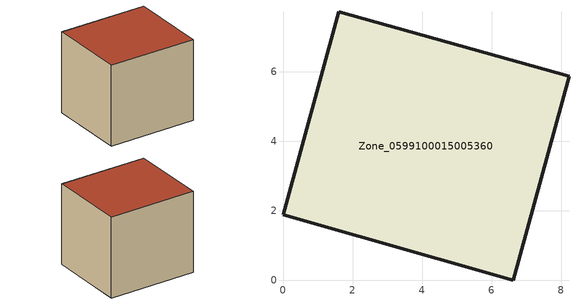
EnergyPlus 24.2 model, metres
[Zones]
Zone_0599100015005360
 floor ground (C_G): 6.62,0 0,1.88 1.6,7.72 8.23,5.87 z0.96
 wall outside (C_F): 0,1.88 6.62,0 8.23,5.87 1.6,7.72 0,1.88 z0.96:7.26
 roof outside (C_R): 8.23,5.87 1.6,7.72 0,1.88 6.62,0 z7.26
[BUILDING]
Pand.0599100015005360: North Axis=0; Terrain=City; Loads Convergence Tolerance Value=0.04; Temperature Convergence Tolerance Value=0.4; Solar Distribution=FullExterior; Maximum Number of Warmup Days=25; Minimum Number of Warmup Days=1
[Site:Location]
Rotterdam.The.Hague.AP_ZH_NLD Design_Conditions: Latitude=51.96; Longitude=4.45; Time Zone=1; Elevation=-4.5
[SITE:GROUNDTEMPERATURE:BUILDINGSURFACE]
18, 18, 18, 18, 18, 18, 18, 18, 18, 18, 18, 18
[MATERIAL] Thermal Absorptance=0.9; Solar Absorptance=0.7; Visible Absorptance=0.7
Name | Roughness | Thickness | Conductivity | Density | Specific Heat
G.TI.1946-1964 | MediumSmooth | 0.15 | 1 | 540 | 1210
F.TI.1946-1964 | Rough | 0.3 | 0.857143 | 1920 | 840
R.TI.1946-1964 | MediumRough | 0.2 | 0.277778 | 1500 | 1000
[CONSTRUCTION]
C_G: G.TI.1946-1964
C_F: F.TI.1946-1964
C_R: R.TI.1946-1964
[ZONE]
Zone_0599100015005360: Type=1; Multiplier=1; Ceiling Height=Autocalculate; Volume=Autocalculate; Floor Area=autocalculate; Part of Total Floor Area=Yes
[ZONEINFILTRATION:DESIGNFLOWRATE]
Infil_Zone_0599100015005360: Zone or ZoneList or Space or SpaceList=Zone_0599100015005360; Schedule=AlwaysOn; Design Flow Rate Calculation Method=Flow/Area; Flow Rate per Floor Area=0.003; Constant Term Coefficient=1; Temperature Term Coefficient=0; Velocity Term Coefficient=0; Velocity Squared Term Coefficient=0
[HVACTEMPLATE:ZONE:IDEALLOADSAIRSYSTEM]
Zone_0599100015005360: Maximum Heating Supply Air Temperature=50; Minimum Cooling Supply Air Temperature=13; Maximum Heating Supply Air Humidity Ratio=0.0156; Minimum Cooling Supply Air Humidity Ratio=0.0077; Heating Limit=NoLimit; Cooling Limit=NoLimit; Dehumidification Control Type=ConstantSensibleHeatRatio; Cooling Sensible Heat Ratio=0.7; Dehumidification Setpoint=60; Humidification Control Type=None; Humidification Setpoint=30; Outdoor Air Method=None; Outdoor Air Flow Rate per Person=0.00944; Outdoor Air Flow Rate per Zone Floor Area=0; Outdoor Air Flow Rate per Zone=0; Demand Controlled Ventilation Type=None; Outdoor Air Economizer Type=NoEconomizer; Heat Recovery Type=None; Sensible Heat Recovery Effectiveness=0.7; Latent Heat Recovery Effectiveness=0.65
[ZONECONTROL:THERMOSTAT]
ThermostatControl_Zone_0599100015005360: Zone or ZoneList=Zone_0599100015005360; Control Type Schedule=DualSetpointControlType; Control 1=Thermostat_Zone_0599100015005360; Temperature Difference Between Cutout And Setpoint=0
[THERMOSTATSETPOINT:DUALSETPOINT]
Thermostat_Zone_0599100015005360: Heating Setpoint Temperature Schedule=HeatingSetpoint_Zone_0599100015005360; Cooling Setpoint Temperature Schedule=CoolingSetpoint_Zone_0599100015005360
[SCHEDULE:COMPACT]
HeatingSetpoint_Zone_0599100015005360: Through: 12/31, For: AllDays, Until: 24:00, 21
CoolingSetpoint_Zone_0599100015005360: Through: 12/31, For: AllDays, Until: 24:00, 24
DualSetpointControlType: Through: 12/31, For: AllDays, Until: 24:00, 4
AlwaysOn: Through: 12/31, For: AllDays, Until: 24:00, 1
